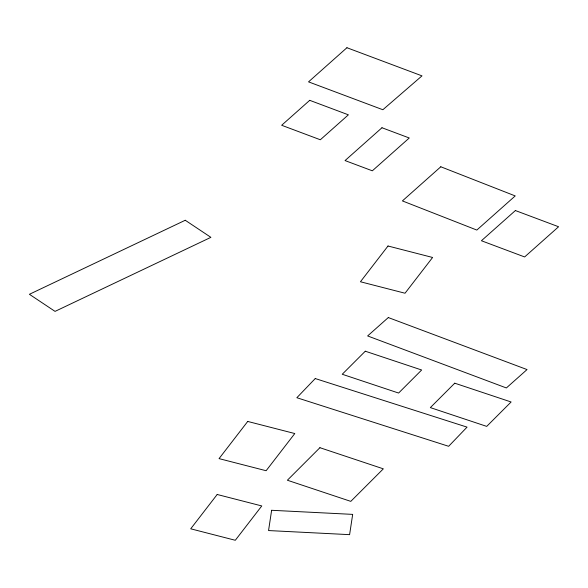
<?xml version="1.0" encoding="UTF-8"?>
<svg xmlns="http://www.w3.org/2000/svg" width="588" height="588" viewBox="0 0 588 588"><rect width="100%" height="100%" fill="white"/><g stroke="black" fill="none" stroke-linecap="round" stroke-linejoin="round"><path stroke-width="0.88" d="M271.627 510.288L268.554 530.56L349.603 534.654L352.675 514.382L271.627 510.288M247.724 421.442L219.052 458.625L266.121 470.723L294.794 433.54L247.724 421.442M388.014 246.004L360.437 281.762L405.029 293.228L432.606 257.471L388.014 246.004M217.185 494.486L190.71 528.81L235.303 540.276L261.778 505.945L217.185 494.486M315.249 378.554L296.844 397.723L448.644 446.299L467.048 427.131L315.249 378.554M365.288 351.212L342.238 374.262L398.605 393.049L421.655 369.999L365.288 351.212M319.916 447.696L287.378 480.234L350.786 501.373L383.325 468.834L319.916 447.696M454.752 383.192L430.342 407.602L486.71 426.388L511.112 401.979L454.752 383.192M346.935 47.724L308.538 81.864L382.861 109.736L421.993 75.867L346.935 47.724M309.722 100.328L281.659 125.273L320.328 139.768L348.39 114.822L309.722 100.328M381.972 127.743L345.046 160.575L372.336 170.807L409.263 137.982L381.972 127.743M440.809 166.772L402.405 200.912L476.824 230.062L515.22 195.922L440.809 166.772M388.308 317.557L367.632 335.939L506.364 387.955L527.039 369.573L388.308 317.557M515.389 210.548L481.418 240.742L524.628 256.949L558.6 226.748L515.389 210.548M185.249 220.265L29.4 294.294L55.044 311.383L210.894 237.346L185.249 220.265"/></g></svg>
